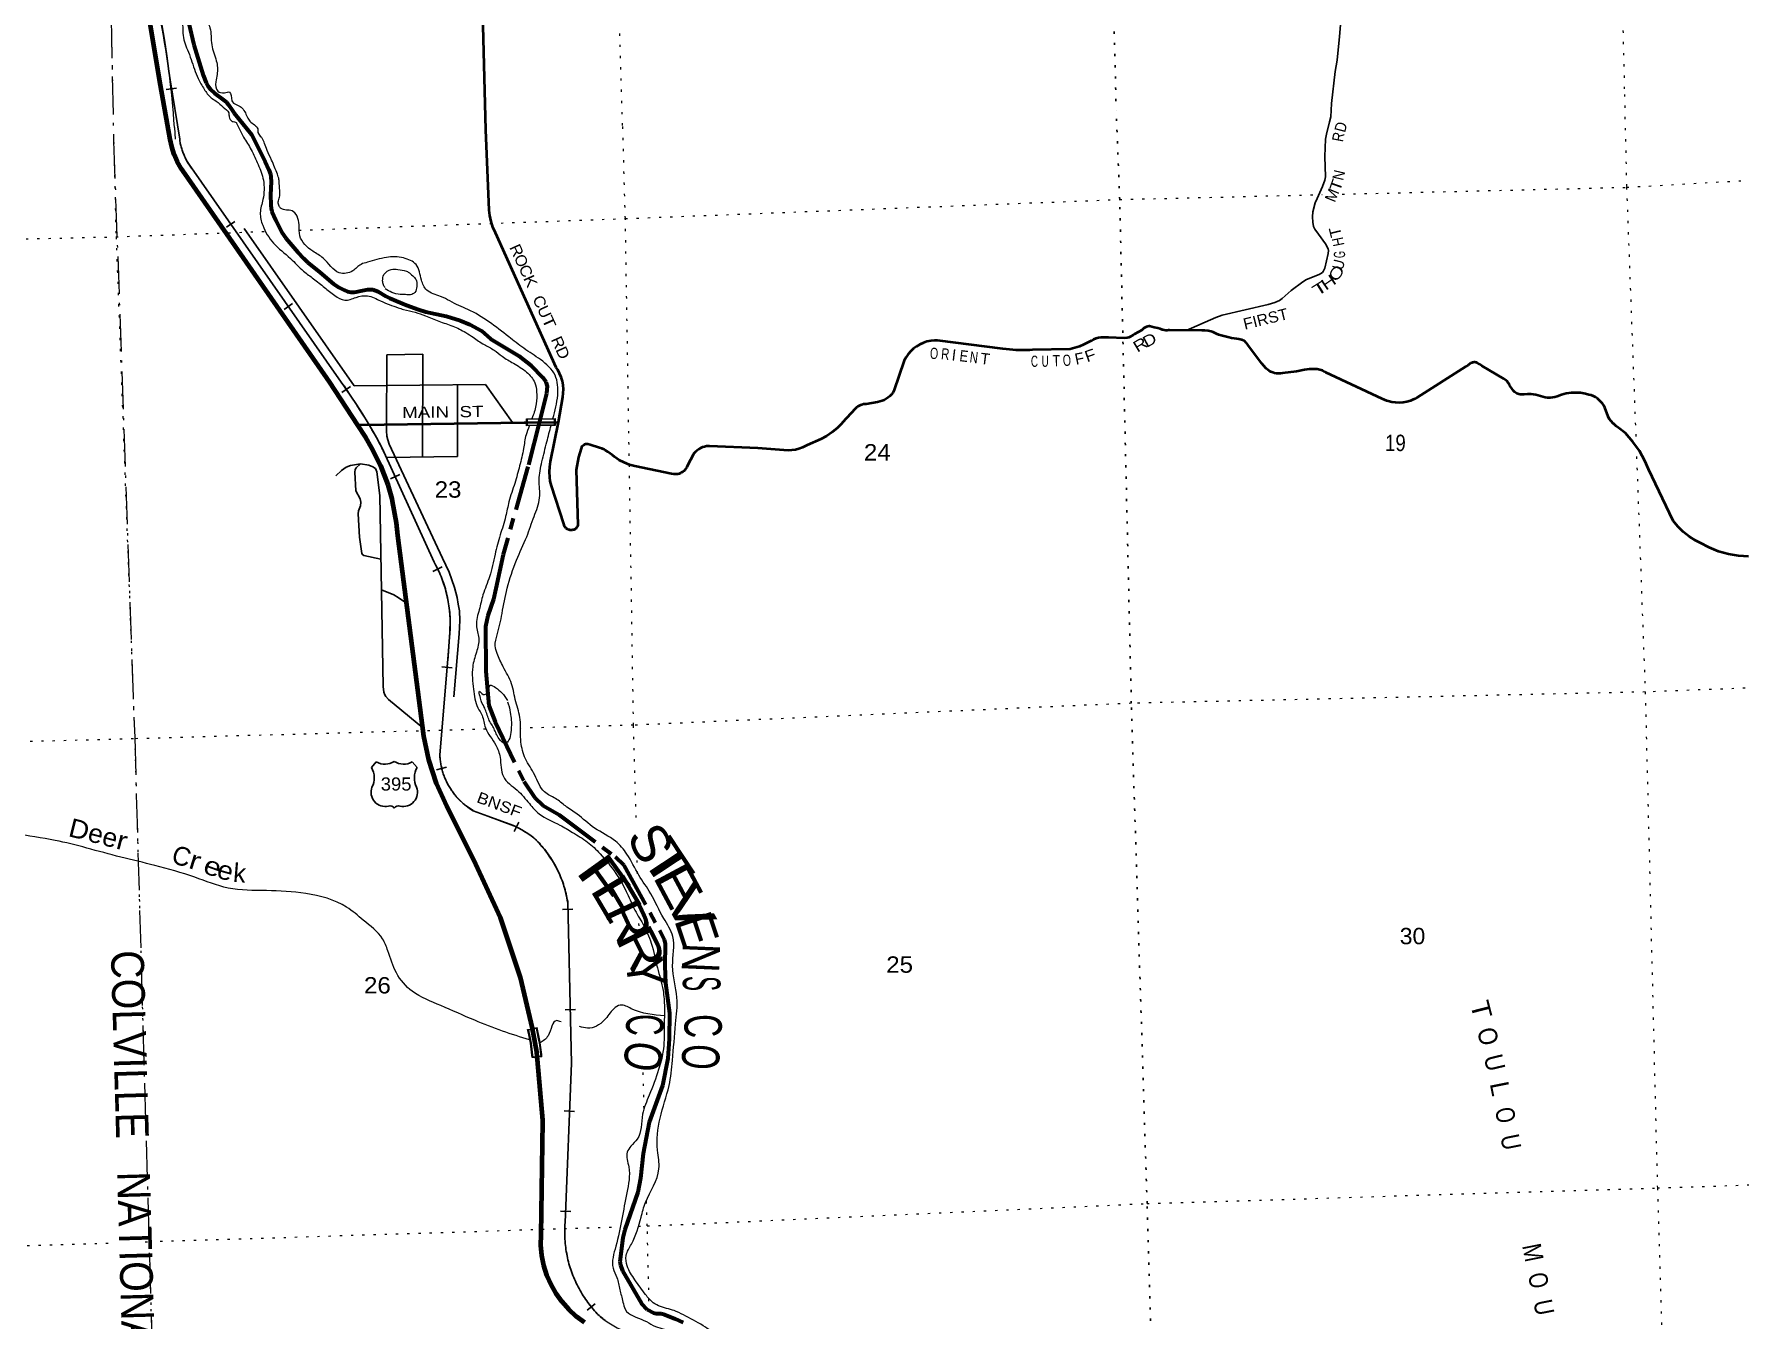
# Model space of a CAD drawing. Header units: feet. Extents: x 485078 to 733631, y 372822 to 564222.
# Drawn here: x 675762 to 693984, y 503303 to 517044 of the extents above; entities that cross this region are included whole.
import ezdxf
from ezdxf.enums import TextEntityAlignment as Align

# ---------------------------------------------------------------- set-up
doc = ezdxf.new("R2010")
doc.units = ezdxf.units.FT
doc.header["$LTSCALE"] = 80
for name, pattern in [('DOT_DASHED', [7.7, 5, -1.2, 0.3, -1.2]), ('DOTTED', [1.5, 0.3, -1.2]), ('LONG_DASH_SHORT_DASH', [9.9, 6, -1.2, 1.5, -1.2])]:
    doc.linetypes.add(name, pattern=pattern)
for name, color, linetype, lineweight in [('11', 7, 'LONG_DASH_SHORT_DASH', 60), ('16', 7, 'Continuous', 25), ('20', 7, 'Continuous', 70), ('26', 7, 'Continuous', 40), ('27', 7, 'Continuous', 25), ('29', 7, 'Continuous', 25), ('30', 7, 'Continuous', 25), ('34', 7, 'Continuous', 25), ('39', 7, 'Continuous', 13), ('41', 7, 'Continuous', 13), ('44', 7, 'DOT_DASHED', 13), ('57', 7, 'Continuous', 13), ('6', 7, 'DOTTED', 25), ('61', 7, 'Continuous', 13), ('7', 7, 'DOTTED', 13)]:
    doc.layers.add(name, color=color, linetype=linetype, lineweight=lineweight)
doc.layers.add('12', color=7, linetype='Continuous')
doc.layers.add('42', color=7, linetype='Continuous')

msp = doc.modelspace()

# ---------------------------------------------------------------- linework, layer by layer
at = {"layer": '11'}
for points in [[(677415.1, 517156.14), (677469.11, 516930.38), (677568.4, 516604.55), (677599.97, 516524.48), (677618.63, 516489.99), (677647.5, 516451.57), (677687.76, 516411.14), (677786.35, 516342.7), (677813.62, 516318.23), (677838.72, 516286.92), (677877.68, 516231), (677897.7, 516200.26), (678083.07, 515972.65), (678096.75, 515944.81)], [(678096.75, 515944.81), (678230.72, 515679.27), (678270.98, 515592.35), (678285.79, 515547.71), (678291.17, 515520.11), (678293.97, 515463.7), (678288.16, 515325.6), (678289.77, 515219.61), (678294.03, 515180.88), (678302.6, 515149.34), (678343.14, 515057.11), (678408.31, 514925.17), (678449.8, 514863.3), (678579.25, 514713.06), (678642.14, 514644.53), (678686.79, 514601.27), (678814.45, 514500.52), (678961.02, 514375.11), (679021.36, 514335.97), (679077.5, 514306.37), (679110.25, 514294.05), (679146.37, 514286.39), (679179.62, 514285.43), (679201.08, 514288.51), (679251.68, 514301.29), (679322.17, 514312.74), (679361.6, 514315.26), (679382.02, 514313.1), (679436, 514292.62), (679519.53, 514243.6), (679562.33, 514221.89), (679741.35, 514145.93), (679869.41, 514100.66), (679946.1, 514076.99), (680162.21, 514028.97), (680312.43, 513983.61), (680417.94, 513939.5), (680540.63, 513871.08), (680636.43, 513788.98), (680939.95, 513604.49), (681069.98, 513500.7), (681196.43, 513372.43), (681227.73, 513326), (681242.9, 513280.96), (681234.58, 513204.55), (681161.74, 512904.19), (681037.43, 512420.74), (680772.26, 511484.16), (680693.37, 511117.65), (680668.71, 511006.46), (680608.66, 510830.52), (680585.02, 510711.61), (680586.5, 510236.67), (680618.88, 509869.62), (680686.55, 509694.14), (680994.13, 509057.57), (681110.33, 508880.65), (681196.61, 508799.09), (681369.31, 508698.88), (681968.73, 508252.45), (682062.05, 508161.16), (682465.7, 507425.87), (682493.96, 507367.7), (682502.07, 507321.46), (682500.8, 507081.84), (682508.4, 506902.45), (682550.63, 506578.98), (682546.35, 506306.1), (682531.62, 506094.66), (682473.89, 505809.14), (682331.63, 505416.68), (682267.95, 505080.36), (682238.23, 504819), (682212.13, 504666.51), (682071.66, 504267.36), (682051.91, 504178.66), (682019.3, 503926.98), (682025.27, 503888.2), (682048.44, 503828.28), (682251.89, 503476.47), (682312.26, 503415.01), (682378.41, 503376.75), (682408.08, 503371.36), (682461.1, 503372.52), (682496.19, 503360.73), (682610.8, 503315.17), (682695.89, 503276.12)]]:
    msp.add_lwpolyline(points, dxfattribs=at)
at = {"layer": '16'}
for p, q in [((679366.17, 509206.86), (679417.48, 509265.62)), ((679609.24, 509271.59), (679608.96, 509271.39)), ((679801.33, 509265.71), (679852.72, 509206.86))]:
    msp.add_line(p, q, dxfattribs=at)
for centre, radius, start, end in [((679173.19, 509096.23), 222.05, 332.97043, 29.75871), ((679508.56, 509423.28), 182.07, 239.97227, 303.45418), ((679710.34, 509422.78), 181.52, 236.33975, 300.08743), ((679710.33, 509423.28), 182.07, 236.54582, 236.59441), ((680045.69, 509096.23), 222.05, 150.24129, 207.02957), ((679512.38, 508941.33), 151.42, 159.09177, 283.81923), ((679706.5, 508941.33), 151.42, 256.18077, 20.90823)]:
    msp.add_arc(centre, radius, start, end, dxfattribs=at)
for centre, major_axis, start_param, end_param in [((679567.72, 508742.51), (-19.56, 51.67), 4.95877769, 6.28318531), ((679651.17, 508742.51), (19.56, 51.67), 0, 1.32637542)]:
    msp.add_ellipse(centre, major_axis=major_axis, ratio=0.929097, start_param=start_param, end_param=end_param, dxfattribs=at)
at = {"layer": '20'}
for points in [[(677215.52, 515917.69), (677110.73, 516499.58), (676964.95, 517372.22)], [(679216.69, 512866.74), (678921.02, 513320.8), (677376.7, 515545.31), (677331.49, 515609.16), (677290.49, 515681.67), (677257.3, 515758.06), (677232.27, 515837.5), (677215.52, 515917.69)], [(681641.8, 503275.13), (681554.02, 503340.27), (681473.54, 503414.23), (681401.22, 503496.2), (681337.87, 503585.27), (681284.18, 503680.48), (681240.74, 503780.78), (681208.01, 503885.08), (681186.37, 503992.22), (681176.04, 504101.03), (681177.15, 504210.33), (681195.25, 505422.74), (681194.82, 505436.23), (681139.13, 506085.22), (681136.98, 506110.63), (681131.4, 506168.38), (681115.41, 506263.58), (681086.79, 506416.69), (680959.14, 506963.64), (680742.94, 507604.63), (680460.92, 508219.5), (680169.07, 508792.57), (680061.62, 509034.52), (679980.04, 509286.38), (679926, 509540.58), (679646.05, 511684.27), (679632.58, 511821.24), (679591.16, 512051.21), (679586.68, 512076.12), (679579.49, 512101.21), (679543.3, 512227.61), (679464.75, 512430.66), (679365.41, 512624.38), (679304.29, 512732.22), (679216.69, 512866.74)]]:
    msp.add_lwpolyline(points, dxfattribs=at)
at = {"layer": '20', "lineweight": 13}
msp.add_lwpolyline([(681135.54, 506427.81), (681135.36, 506427.77), (681135.24, 506428.38)], dxfattribs=at)
at = {"layer": '26'}
for points in [[(680586.54, 516021.4), (680505.45, 519223.65)], [(681362.79, 512897.85), (681409.04, 513162.96), (681414.78, 513205.99), (681415.99, 513249.38), (681412.65, 513292.66), (681404.82, 513335.35), (681392.56, 513377), (681376.01, 513417.13), (681355.37, 513455.31), (681338.28, 513481.08), (680689.23, 514921.34), (680662.86, 514980.35), (680642.8, 515041.8), (680629.27, 515105), (680622.95, 515160.7), (680586.54, 516021.4)], [(691057.83, 513490.72), (690535.56, 513160.18), (690510.61, 513144.39), (690485.56, 513133.55), (690464.73, 513125.09), (690425.96, 513113.88), (690386.23, 513106.79), (690345.98, 513103.89), (690305.65, 513105.22), (690265.68, 513110.75), (690226.5, 513120.43), (690213.55, 513125.12), (690188.46, 513134.19), (690163.55, 513145.92), (689562.14, 513429.11), (689550.21, 513435.55), (689524.17, 513447.1), (689497.08, 513455.86), (689469.21, 513461.75), (689440.88, 513464.69), (689412.4, 513464.65), (689384.08, 513461.64), (689333.84, 513454.76), (689247.44, 513437.82), (689099.67, 513420.78), (689074.79, 513417.91), (689049.67, 513417.19), (689032.28, 513418.41), (689012.42, 513421.91), (688993.03, 513427.46), (688974.32, 513435.01), (688956.51, 513444.48), (688939.79, 513455.76), (688924.33, 513468.72), (688919.13, 513474.11), (688897.72, 513499.33), (688878.79, 513524.11), (688746.31, 513697.47), (688727.04, 513722.69), (688709.23, 513747.47), (688707.44, 513749.47), (688698.8, 513757.28), (688689.4, 513764.15), (688679.34, 513770), (688668.72, 513774.76), (688659.7, 513777.72), (688633.14, 513782.35), (688609.7, 513786.29), (688551.32, 513796.1), (688526.49, 513800.27), (688501.32, 513807.43), (688444.27, 513823.66), (688419.13, 513830.81), (688394.27, 513841.95), (688359, 513857.74), (688335.47, 513864.89), (688302.22, 513871.81), (688268.43, 513875.2), (688234.47, 513875.05), (687891.89, 513880.09), (687880.51, 513878.15), (687865.27, 513876.98), (687850, 513877.4), (687834.85, 513879.42), (687820, 513883), (687816.82, 513884.13), (687791.87, 513894.71), (687766.82, 513900.77), (687728.51, 513910.03), (687703.73, 513916.03), (687678.51, 513920.98), (687674.98, 513921.1), (687667.14, 513920.54), (687659.4, 513919.16), (687651.84, 513916.98), (687644.64, 513914.06), (687618.33, 513901.89), (687594.64, 513881.09), (687515.63, 513836.64), (687506.86, 513829.67), (687489.43, 513817.97), (687470.88, 513808.16), (687456.23, 513802.28), (687437.64, 513799.38), (687406.23, 513795.37), (687238.83, 513800.64), (687214.35, 513801.41), (687188.83, 513802.71), (687186.45, 513802.83), (687158.41, 513801.35)], [(687158.41, 513801.35), (687130.68, 513796.94), (687103.56, 513789.66), (687102.35, 513789.2), (687077.43, 513779.62), (687052.35, 513766.88), (686996.64, 513738.57), (686973.88, 513726.06), (686927.64, 513705.22), (686879.48, 513689.33), (686829.92, 513678.55), (686427.48, 513668.07), (686399.83, 513666.26), (686253.94, 513665.77), (686108.79, 513680.53), (685412.99, 513771.04), (685379.76, 513770.44), (685339.46, 513765.85), (685299.85, 513757.07), (685261.38, 513744.19), (685224.47, 513727.37), (685189.51, 513706.78), (685156.9, 513682.65), (685126.99, 513655.24), (685100.11, 513624.86), (685076.56, 513591.83), (685056.58, 513556.52), (684947.43, 513232.34), (684934.88, 513211.63), (684920.16, 513192.26), (684903.5, 513174.52), (684885.08, 513158.63), (684865.1, 513144.75), (684843.78, 513133.04), (684823.06, 513124.33), (684797.98, 513116.57), (684773.06, 513112.1), (684649.7, 513090), (684636.58, 513089.51), (684620.28, 513087.36), (684604.3, 513083.52), (684588.81, 513078.02), (684573.98, 513070.94), (684559.97, 513062.35), (684546.94, 513052.33), (684535.02, 513041.01), (684393.78, 512889.24), (684392.22, 512887.42), (684342.48, 512835.42), (684287.58, 512788.9), (684228.11, 512748.38), (684164.74, 512714.29), (684020.46, 512651.48), (684004.36, 512642.04), (683969.27, 512624.96), (683932.59, 512611.63), (683894.71, 512602.22), (683856.06, 512596.82), (683817.06, 512595.48), (683491.63, 512619.71), (682975.96, 512641.35), (682966.93, 512641.12), (682945.02, 512638.92), (682923.47, 512634.45), (682902.5, 512627.75), (682882.35, 512618.89), (682863.23, 512607.98), (682845.36, 512595.13), (682828.93, 512580.48), (682814.12, 512564.19), (682801.1, 512546.44), (682746.48, 512440.03), (682733.7, 512415.14), (682717.26, 512390.03), (682712.25, 512383.94), (682702.06, 512373.91), (682690.88, 512365.01), (682678.83, 512357.31), (682666.03, 512350.93), (682652.65, 512345.91), (682638.81, 512342.32), (682624.67, 512340.2), (682621.11, 512340.04), (682596.16, 512340.42), (682571.11, 512345.57), (682178.05, 512426.31), (682122.32, 512441.81), (682066, 512463.89), (682012.3, 512491.74), (681961.79, 512525.05)], [(694076.41, 511461.09), (693967.91, 511467.96), (693860.72, 511486.13), (693756.01, 511515.41), (693654.94, 511555.47), (693558.61, 511605.88), (693510.96, 511630.54), (693442.61, 511673.82), (693379.16, 511724.01), (693321.31, 511780.56), (693269.68, 511842.84), (693008.65, 512392.99), (692969.42, 512483.09), (692910.99, 512588.64), (692841.85, 512687.49), (692762.76, 512778.58), (692686.25, 512835.35), (692661.3, 512853.86), (692636.25, 512877.56), (692630.4, 512883.09), (692610.23, 512905.81), (692588.01, 512930.83), (692578.36, 512955.81), (692540.51, 513053.74), (692529.96, 513074.23), (692516.18, 513095.49), (692500.24, 513115.18), (692482.34, 513133.11), (692462.66, 513149.06), (692441.41, 513162.87), (692418.85, 513174.38), (692395.2, 513183.47), (692370.73, 513190.04), (692333.05, 513199.98), (692282.46, 513208.45), (692231.26, 513211.59), (692180.01, 513209.35), (692129.27, 513201.77), (692079.61, 513188.93), (692031.56, 513170.96), (692007.47, 513163.73), (691981.73, 513158.8), (691955.62, 513156.59), (691929.41, 513157.13), (691903.41, 513160.4), (691877.89, 513166.37), (691830.74, 513180.93), (691805.67, 513188.67), (691780.74, 513192.92), (691752.63, 513196.33), (691715.18, 513196.93), (691677.86, 513193.62), (691674.83, 513193.07), (691662.16, 513191.64), (691649.4, 513191.54), (691636.7, 513192.78), (691624.2, 513195.33), (691612.03, 513199.18), (691600.34, 513204.28), (691589.24, 513210.57), (691578.86, 513217.99), (691569.31, 513226.46), (691564.12, 513232.13), (691546.28, 513257.68), (691529.97, 513282.13), (691524.5, 513290.32), (691521.4, 513297.25), (691514.4, 513310.08), (691506.08, 513322.11), (691496.56, 513333.21), (691485.93, 513343.24), (691474.31, 513352.12), (691461.82, 513359.72), (691228.83, 513500.29), (691202.19, 513516.37), (691178.83, 513530.69), (691171.17, 513533.34), (691162.53, 513535.36), (691153.73, 513536.46), (691144.86, 513536.63), (691136.02, 513535.88), (691127.31, 513534.21), (691118.82, 513531.63), (691110.65, 513528.18), (691107.83, 513526.63), (691082.77, 513506.5), (691057.83, 513490.72)], [(679216.69, 512866.74), (679252.81, 512867.26), (680996.05, 512892.54), (681020.82, 512892.9), (681362.79, 512897.85)], [(681961.79, 512525.05), (681940.05, 512542.91), (681914.97, 512563.52), (681890.05, 512580.99), (681863.61, 512597.46), (681852.04, 512603.08), (681827.1, 512615.2), (681802.04, 512623.02), (681703.58, 512653.76), (681678.66, 512661.53), (681653.58, 512660.39), (681650.51, 512659.84), (681642.24, 512657.42), (681637.99, 512655.68), (681612.99, 512639.65), (681605.76, 512614.64), (681579.05, 512522.22), (681553.96, 512386.46), (681571.73, 511798.66), (681571.64, 511798.17), (681570.07, 511791.45), (681567.8, 511784.94), (681564.86, 511778.69), (681561.28, 511772.79), (681557.11, 511767.29), (681552.39, 511762.26), (681547.16, 511757.75), (681541.49, 511753.81), (681535.45, 511750.49), (681529.08, 511747.81), (681522.48, 511745.82), (681515.7, 511744.52), (681508.82, 511743.95), (681501.92, 511744.09), (681495.08, 511743.69), (681487.41, 511743.99), (681479.81, 511745.09), (681472.37, 511746.99), (681465.17, 511749.65), (681458.28, 511753.05), (681451.79, 511757.14), (681445.76, 511761.9), (681440.26, 511767.26), (681435.36, 511773.16), (681431.09, 511779.55), (681427.52, 511786.34), (681424.68, 511793.48), (681422.6, 511800.87), (681421.3, 511808.43), (681289.25, 512217.16), (681281.2, 512242.07), (681276.36, 512267.16), (681269.64, 512309.07), (681266.64, 512364.42), (681269.43, 512419.77), (681278, 512474.53), (681362.79, 512897.85)]]:
    msp.add_lwpolyline(points, dxfattribs=at)
at = {"layer": '29'}
for p, q in [((679179.55, 513283.68), (678005.49, 514966.5)), ((680283.33, 513292.49), (680286.14, 512527.95)), ((679554.59, 512660.78), (680125.68, 511441.83)), ((679524.73, 512518.32), (680286.14, 512527.95)), ((680301.3, 510633.3), (680246.35, 509961.72))]:
    msp.add_line(p, q, dxfattribs=at)
for points in [[(689621.22, 516301.77), (689659.08, 516644.73), (689681.3, 516764.76), (689707.96, 517018.16), (689719.09, 517144.29)], [(688068.81, 513877.49), (688385.74, 514015.62), (688453.73, 514041.71), (688945.48, 514153.55), (689015.33, 514174.05), (689064.69, 514198.28), (689093.56, 514218.78), (689191.35, 514302.66), (689313.36, 514395.86), (689355.27, 514421.95), (689489.39, 514474.14), (689523.84, 514496.51), (689531.29, 514507.69), (689548.99, 514541.24), (689586.25, 514697.81), (689589.97, 514731.36), (689584.38, 514748.14), (689556.44, 514802.19), (689481.94, 514906.57), (689444.68, 514960.62), (689430.71, 514988.59), (689422.33, 515033.32), (689417.67, 515091.1), (689422.33, 515145.15), (689445.61, 515240.22), (689467.03, 515286.81), (689526.64, 515413.56), (689550.86, 515482.53), (689556.44, 515517.93), (689548.99, 515734.15), (689556.44, 515920.54), (689566.68, 515974.61), (689601.15, 516106.93), (689613.25, 516159.14), (689621.22, 516301.77)], [(679527.48, 512804.29), (679530.57, 513614.9), (679913.83, 513622.06), (679911.87, 512523.22)], [(679179.55, 513283.68), (680583.78, 513299.39), (680871.69, 512892.73)], [(679554.6, 512660.79), (679539.58, 512706.55), (679529.83, 512747.74), (679527.48, 512804.29)], [(679248.8, 512452.64), (679142.11, 512433.12), (679094.31, 512416.58), (679045.25, 512379.07), (678984.81, 512321.5)], [(679914.39, 509629.49), (679548.19, 509933.63), (679518.46, 509964.69), (679509.07, 509982.09), (679497.9, 510010.05), (679489.64, 510072.85), (679453.4, 512112.34), (679421.52, 512364.16), (679407, 512399.85), (679378.68, 512420.07), (679335.83, 512438.71), (679248.8, 512452.64), (679203.58, 512407.03), (679192.41, 512390.25), (679187.69, 512363.4), (679200.13, 512161.6), (679244.2, 512076.26), (679252.01, 512041.7), (679249.25, 512003.64), (679225.94, 511948.5), (679222.52, 511915.67), (679236.82, 511669.44), (679264.45, 511492.47), (679270.64, 511480.66), (679285.51, 511473.03), (679465.45, 511434.16)], [(680125.68, 511441.83), (680195.21, 511292.78), (680251.56, 511127.98), (680279.74, 511023.9), (680292.74, 510952.34), (680305.74, 510878.62), (680310.08, 510778.87), (680301.3, 510633.3)], [(679471.29, 511105.43), (679604.98, 511050.01), (679649.7, 511024.01), (679740.54, 510960.74)]]:
    msp.add_lwpolyline(points, dxfattribs=at)
at = {"layer": '34'}
for p, q in [((677173.79, 516453.36), (677283.8, 516464.9)), ((677214.22, 516553.96), (677317.02, 515920.87)), ((677816.65, 514979.26), (677907.34, 515042.58)), ((678432.61, 514101.63), (678523.3, 514164.95)), ((679050.19, 513214.75), (679141.42, 513277.28)), ((679569.18, 512289.8), (679669.78, 512335.79)), ((680022.35, 511301.95), (680121.98, 511349.99)), ((680118.41, 510280.47), (680228.66, 510271.45)), ((680061.01, 509181.85), (680168.46, 509208.1)), ((680890.86, 508520.79), (680939.2, 508620.28)), ((681407.28, 507688.87), (681517.86, 507691.47)), ((681435.08, 506617.02), (681545.66, 506619.62)), ((681425.08, 505535.34), (681535.6, 505530.86)), ((681384.32, 504463.9), (681494.84, 504459.42)), ((681668.39, 503406.07), (681754.31, 503475.73))]:
    msp.add_line(p, q, dxfattribs=at)
at = {"layer": '34', "lineweight": 13}
for p, q in [((677261.55, 516047.19), (677268.44, 515922.17)), ((677450.44, 515601.76), (679003.22, 513377.85)), ((679495.12, 512580.44), (680035.13, 511399.4)), ((680201.63, 510641.45), (680094.96, 509337.8)), ((680453.37, 508743.74), (680881.43, 508584.38))]:
    msp.add_line(p, q, dxfattribs=at)
at = {"layer": '34'}
for points in [[(677124.66, 517141.76), (677153.29, 516978.06)], [(677153.29, 516978.06), (677179.49, 516812.54), (677202.38, 516647.94), (677214.4, 516553.7)], [(677317.02, 515920.87), (677317.78, 515911.46), (677318.61, 515899.03), (677320.95, 515887.16), (677323.42, 515875.24), (677326.17, 515863.43), (677329.12, 515851.71), (677332.2, 515839.95), (677335.55, 515828.31), (677339.1, 515816.76), (677342.87, 515805.17), (677346.82, 515793.75), (677350.91, 515782.34), (677355.27, 515770.99), (677359.82, 515759.8), (677364.58, 515748.64), (677369.46, 515737.56), (677374.61, 515726.54), (677379.88, 515715.67), (677385.44, 515704.84), (677391.11, 515694.16), (677396.98, 515683.52), (677403.04, 515673.05), (677409.29, 515662.67), (677415.67, 515652.39), (677422.31, 515642.22), (677429.09, 515632.12), (677436.05, 515622.21), (677443.12, 515612.38), (677450.46, 515602.73), (677436.01, 515621.43), (677393.9, 515684.66), (679042.17, 513323.98), (679071.18, 513285.23), (679072.37, 513283.58), (679139.4, 513185.77), (679204.77, 513086.78), (679269.45, 512986.43), (679331.53, 512885.01), (679391.55, 512782.95), (679420.46, 512732.86), (679448.68, 512678.75), (679475.49, 512624.3), (679496.12, 512580.9), (680036.12, 511399.88), (680039.2, 511393.84), (680050.41, 511373.36), (680061.1, 511352.71), (680071.44, 511331.86), (680081.61, 511310.78), (680091.25, 511289.54), (680100.47, 511268.23), (680109.52, 511246.67), (680118.05, 511224.97), (680126.15, 511203.2), (680133.97, 511181.11), (680141.32, 511159.06), (680148.42, 511136.88), (680155.06, 511114.44), (680161.22, 511092.05), (680167.03, 511069.46), (680172.54, 511046.86), (680177.59, 511023.99), (680182.27, 511001.23), (680186.48, 510978.21), (680190.33, 510955.29), (680193.83, 510932.18), (680196.85, 510909.11), (680199.45, 510885.98), (680201.76, 510862.81), (680203.54, 510839.51), (680205.01, 510816.19), (680206.01, 510792.92), (680206.7, 510769.63), (680206.8, 510746.31), (680206.6, 510722.98), (680206.04, 510699.76), (680205.07, 510676.46), (680203.61, 510653.2), (680180.98, 510348.24), (680190.82, 510495.9), (680096.06, 509337.78), (680096.68, 509325.21), (680097.59, 509312.66), (680098.71, 509300.1), (680099.98, 509287.49), (680101.53, 509274.98), (680103.31, 509262.52), (680105.23, 509250.01), (680107.42, 509237.59), (680109.85, 509225.25), (680112.48, 509212.84), (680115.33, 509200.58), (680118.32, 509188.33), (680121.6, 509176.11), (680125.09, 509164.02), (680128.8, 509151.95), (680132.65, 509139.96), (680136.79, 509127.98), (680141.06, 509116.16), (680145.63, 509104.33)], [(680145.63, 509104.33), (680150.34, 509092.67), (680155.25, 509081.01), (680160.38, 509069.51), (680165.73, 509058.08), (680171.21, 509046.74), (680176.99, 509035.49), (680182.9, 509024.3), (680189.03, 509013.28), (680195.29, 509002.34), (680201.84, 508991.55), (680208.53, 508980.83), (680215.35, 508970.28), (680222.4, 508959.79), (680229.64, 508949.47), (680237.11, 508939.22), (680244.64, 508929.13), (680252.45, 508919.2), (680260.41, 508909.4), (680268.5, 508899.69), (680276.72, 508890.21), (680285.24, 508880.8), (680293.82, 508871.55), (680302.61, 508862.52), (680311.46, 508853.56), (680320.6, 508844.77), (680329.8, 508836.2), (680339.15, 508827.77), (680348.69, 508819.43), (680358.38, 508811.38), (680368.14, 508803.41), (680378.1, 508795.66), (680388.21, 508787.99), (680398.37, 508780.62), (680408.74, 508773.4), (680419.18, 508766.32), (680429.76, 508759.4), (680440.46, 508752.77), (680451.32, 508746.22), (680453.84, 508744.74), (680881.85, 508585.4), (680898.51, 508577.78), (680914.88, 508569.83), (680931.11, 508561.59), (680947.35, 508553.12), (680963.33, 508544.31), (680979.08, 508535.26), (680994.85, 508525.98), (681010.35, 508516.36), (681025.61, 508506.49), (681040.85, 508496.3), (681055.77, 508485.91), (681070.6, 508475.33), (681085.27, 508464.35), (681099.6, 508453.19), (681113.81, 508441.74), (681123.53, 508433.74), (681129.7, 508427.56), (681144.38, 508412.26), (681158.94, 508396.58), (681173.09, 508380.77), (681187.09, 508364.76), (681200.79, 508348.37), (681214.07, 508331.84), (681227.13, 508315.02), (681239.94, 508298.07), (681252.46, 508280.75), (681264.64, 508263.37), (681276.52, 508245.61), (681288.05, 508227.81), (681299.36, 508209.71), (681310.26, 508191.48), (681320.83, 508173.03), (681331.17, 508154.46), (681341.1, 508135.58), (681350.79, 508116.58), (681360.06, 508097.44), (681369.09, 508078.17), (681377.63, 508058.67), (681385.93, 508039.06), (681393.87, 508019.4), (681401.51, 507999.52), (681408.72, 507979.5), (681415.61, 507959.27), (681422.24, 507939.09), (681428.39, 507918.67), (681434.17, 507898.2), (681439.72, 507877.63), (681444.83, 507857.06), (681449.55, 507836.2), (681454, 507815.39), (681457.93, 507794.51), (681461.69, 507773.6), (681462.66, 507767.45), (681503.08, 506047.7), (681434.04, 504342.15), (681432.39, 504319.97), (681431.26, 504297.91), (681430.51, 504275.82), (681430, 504253.58), (681430, 504231.43)], [(681430, 504231.43), (681430.4, 504209.37), (681431.04, 504187.16), (681432.2, 504165.05), (681433.74, 504143.03), (681435.66, 504120.85), (681437.97, 504098.89), (681440.54, 504076.91), (681443.61, 504054.9), (681447.08, 504033.1), (681450.94, 504011.28), (681455.06, 503989.56), (681459.67, 503967.81), (681464.57, 503946.28), (681469.98, 503924.71), (681475.65, 503903.37), (681481.71, 503882.01), (681488.16, 503860.87), (681494.99, 503839.82), (681502.11, 503818.89), (681509.73, 503798.02), (681517.61, 503777.28), (681525.9, 503756.76), (681534.45, 503736.34), (681543.52, 503716.14), (681552.86, 503696.03), (681562.48, 503676.16), (681572.48, 503656.4), (681582.88, 503636.85), (681593.67, 503617.39), (681604.6, 503598.18), (681616.07, 503579.19), (681627.8, 503560.42), (681639.81, 503541.76), (681652.09, 503523.46), (681664.89, 503505.25), (681677.83, 503487.28), (681691.19, 503469.66), (681704.68, 503452.15), (681718.7, 503434.86), (681732.88, 503417.93), (681747.33, 503401.25), (681762.16, 503384.65), (681777.3, 503368.54), (681785.34, 503360.03), (681797.81, 503349.02), (681810.5, 503338.34), (681823.38, 503327.87), (681836.46, 503317.47), (681849.72, 503307.43), (681863.1, 503297.66)]]:
    msp.add_lwpolyline(points, dxfattribs=at)
at = {"layer": '34', "lineweight": 13}
msp.add_lwpolyline([(681461.56, 507767.35), (681501.98, 506047.71), (681432.94, 504342.21)], dxfattribs=at)
for centre, radius, start, end in [((667731.38, 515398.6), 9552.21, 3.89339, 18.5144), ((678001.65, 516025.44), 695.73, 188.48502, 218.12067), ((673497.29, 509369.87), 6810.2, 29.58669, 36.07155), ((676338.24, 511103.53), 3485.28, 25.07207, 27.86167), ((678871.07, 510745.98), 1334.66, 355.49527, 29.01433), ((680818.48, 509369.17), 724.2, 182.48256, 239.72452), ((680452.4, 507632.6), 1044.01, 50.04894, 65.73563), ((680258.56, 507574.04), 1218.43, 9.12881, 44.82259), ((682699.05, 504240.75), 1270.17, 175.41828, 223.94822), ((682419.88, 504071.17), 954.17, 228.25484, 248.39403)]:
    msp.add_arc(centre, radius, start, end, dxfattribs=at)
at = {"layer": '39'}
for p, q in [((677924.8, 516091.82), (678000.43, 515942.32)), ((678152.08, 515993.77), (678181.64, 515947.41))]:
    msp.add_line(p, q, dxfattribs=at)
for points in [[(678430.64, 523274.93), (678376.87, 523168.31), (678303.97, 523020.73), (678233.63, 522852.98), (678171.16, 522693.53), (678110.81, 522530.1), (678038.61, 522356.23), (677967.27, 522150.02), (677885.24, 521965.78), (677835.56, 521857.25), (677790.03, 521744.78), (677730.65, 521544.96), (677636.64, 521431.2), (677531.9, 521264.56), (677442.46, 521130.69), (677337.08, 520988.31), (677225.31, 520857.9), (677178.51, 520717.08), (677181.92, 520573.9), (677204.3, 520484.36), (677233.96, 520380.73), (677330.27, 520255.85), (677442.59, 520137.46), (677556.07, 520051.47), (677684.23, 519945.64), (677713.26, 519918.1), (677740.73, 519797.45), (677743.39, 519621.53), (677737.91, 519447.42), (677738.68, 519342.25), (677716.88, 519173.77), (677664.08, 519030.76), (677656.93, 518919.31), (677681.33, 518762.18), (677700.96, 518708.08), (677680.37, 518569.98), (677640.55, 518394.95), (677586.69, 518215.51), (677541.22, 518101.02), (677484.56, 517874.97), (677483.34, 517692.88), (677496.45, 517579.94), (677503.73, 517381.89), (677582.73, 517224.19), (677640.29, 517112.44), (677659.27, 516930.88), (677708.33, 516758.22), (677720.37, 516685.71), (677716.24, 516612.78), (677702.18, 516533.51), (677722.99, 516434.95), (677794.24, 516416.61), (677850.65, 516424.18), (677875.34, 516331.78), (677974.25, 516261.59), (678037.65, 516158.09), (678067.17, 516112.34), (678150.18, 516031.61), (678152.08, 515993.77)], [(677571.86, 519305.45), (677503.41, 519218.67), (677511.25, 519152.12), (677496.4, 519026.3), (677462.29, 518940.44), (677465.52, 518819.15), (677480.54, 518710.31), (677473.18, 518606.95), (677411.67, 518411.12), (677357.44, 518245.82), (677305.17, 518082.6), (677317.37, 518004.03), (677296.87, 517938.76), (677248.67, 517850.49), (677218.98, 517750.58), (677243.09, 517680.42), (677240.25, 517558.97), (677271.71, 517440.46), (677310.16, 517210.87), (677337.5, 517171.14), (677350.77, 517052.14), (677399.95, 516875.44), (677439.05, 516773.31), (677513.22, 516568.95), (677578.91, 516455.39), (677652.09, 516364.28), (677707.66, 516327.33), (677782.16, 516262.55), (677840.34, 516203.41), (677845.57, 516159.05), (677879.18, 516111.39), (677919.96, 516098.32), (677924.8, 516091.84)], [(678000.43, 515942.32), (678080.77, 515807.75), (678154.57, 515649.84), (678210.65, 515482.83), (678206.22, 515275.95), (678177.81, 515134.58), (678203.68, 515000.31), (678319.81, 514810.35), (678499.27, 514646.23), (678640.68, 514510.35), (678746.56, 514429.2), (678863.23, 514336.5), (678973.38, 514251.54), (679079.56, 514200.79), (679201.45, 514229.93), (679324.03, 514246.95), (679462.86, 514191.96), (679651.29, 514119.51), (679709.08, 514100.47), (679832.28, 514070.94), (679941.7, 514034.55), (680084.79, 513975.75), (680233.6, 513923.35), (680373.23, 513854.23), (680453.05, 513804.02), (680568.91, 513725.46), (680675.55, 513666.63), (680762.35, 513600.61), (680882.02, 513526.32), (681023.15, 513430.94), (681110.57, 513318.36), (681130.22, 513222.23), (681125.34, 513094.34), (681086.83, 512952.4), (681079.87, 512933.29)], [(678456.45, 515163.65), (678426.41, 515168.79), (678401.86, 515179.7), (678380.04, 515204.25), (678369.13, 515250.62), (678382.76, 515302.44), (678388.22, 515348.81), (678380.04, 515447.01), (678377.31, 515490.65), (678360.94, 515545.21), (678330.94, 515621.58), (678298.21, 515697.96), (678251.84, 515801.61), (678224.56, 515875.25), (678196.49, 515933.34), (678185.72, 515945.62), (678182.93, 515946.78), (678181.61, 515947.42)], [(681304.19, 512936.93), (681355.17, 513184.24), (681326.84, 513397.38), (681171.48, 513564.88), (680992.41, 513686.48), (680831.5, 513809.1), (680619.85, 513969.39), (680395.67, 514100.6), (680300.16, 514141.82), (680104.18, 514240.19), (679956.47, 514308.86), (679899.79, 514415.06), (679841.8, 514579.94), (679708.11, 514651.42), (679525.49, 514657.36), (679321.86, 514605.39), (679254.26, 514583.35), (679165.06, 514513.51), (679022.41, 514493.33), (678849.46, 514649.72), (678740, 514722.56), (678600.91, 514888.95), (678592.22, 515005.96), (678516.87, 515155.68), (678456.45, 515163.65)], [(679513.71, 514330.55), (679493.58, 514363.85), (679485, 514407.94), (679499.49, 514473.58), (679577.38, 514528.6), (679648.27, 514528.54), (679738.48, 514509.3), (679759.24, 514500.34), (679806.07, 514460.43), (679838.54, 514423.77), (679848.96, 514347.38), (679830.31, 514283.53), (679783.12, 514258.6), (679728.38, 514259.57), (679673.53, 514262.56), (679583.2, 514283.81), (679512, 514322.3)], [(681054.85, 506294.5), (680765.58, 506389.16), (680469.41, 506504.17), (680105.99, 506662), (679801.58, 506815.04), (679632.5, 507010.12), (679539.98, 507248.01), (679484.17, 507374.52), (679278.29, 507575.64), (679100.32, 507713.51), (678664.68, 507859.17), (678243.67, 507890.18), (677835, 507917.84), (677478.03, 508033.49), (677051.62, 508159.41), (676688.07, 508248.35), (676324.07, 508345.37), (675985.2, 508427.59), (675557.63, 508502.8), (675141.19, 508631.31), (674832.4, 508790.18), (674521.38, 509023.88), (674354.3, 509148.18), (674138.95, 509302.18), (673916.25, 509336.24), (673614.81, 509365.88), (673273.37, 509528.99), (673139.19, 509715.92), (672891.11, 510017.98), (672730.64, 510239.89), (672683.35, 510537.04), (672397.82, 510749.89), (672161.92, 510837.9), (671881.56, 510959.88), (671604.13, 511065.82), (671304.58, 511275.86), (671090.64, 511547.43), (670934.09, 511771.58), (670729.15, 512027.45), (670534.4, 512210.97), (670354.82, 512377.11), (670246.49, 512438.78), (670233.81, 512439.18), (670010.95, 512511.72), (669732.01, 512573.01), (669310.57, 512753.91), (669003.67, 512844.01), (668782.71, 512918.69), (668415.63, 513024.58)], [(681051.54, 512855.53), (681016.76, 512760.06), (680990.6, 512614.76), (680948.45, 512430.07), (680896.32, 512242.8), (680834.55, 512046.88), (680798.98, 511888.9), (680741.37, 511691.19), (680686.24, 511485.51), (680627, 511245.17), (680557.04, 511050.81), (680517.44, 510892.6), (680486.48, 510724.75), (680512.46, 510588.46), (680486.65, 510437.1), (680446.92, 510280.91), (680456.44, 510042.41), (680502.14, 509844.43), (680547.34, 509761.9), (680583.19, 509630.21), (680694.93, 509446.08), (680738.86, 509314.85), (680774.92, 509108.23), (680920.82, 508964.5), (681052.59, 508819.98), (681158.06, 508710.45), (681379.53, 508591.23), (681513.68, 508511.67), (681673.44, 508409.24), (681808.1, 508285.14), (681976.08, 508073.79), (682088.28, 507881.57), (682169.4, 507701.79), (682263.96, 507534.92), (682354.76, 507327.33), (682420.28, 507065.64), (682480.62, 506823.92), (682494.88, 506644.43), (682492.7, 506433.63), (682479.6, 506165.5), (682433.52, 505978.56), (682333.61, 505705.55), (682262.21, 505500.98), (682204.47, 505234.39), (682137.83, 505159.74), (682096.98, 505094.64), (682114.01, 504937.59), (682093.3, 504660.93), (682040.4, 504380.43), (681975.96, 504089.15), (681946.66, 503856.56), (681986.84, 503755.51), (682018.53, 503625.62), (682052.36, 503493.82), (682075.01, 503416.09), (682276.18, 503297.76), (682376.53, 503242.63), (682564.04, 503186.33), (682772.55, 503117.03), (682962.42, 503054.78), (683089.82, 502987), (683204.88, 502922.57), (683425.32, 502821.53), (683551.51, 502739.49)], [(684734.45, 502737.15), (684566.65, 502731.77), (684287.88, 502754.57), (683964.23, 502782.96), (683692.69, 502856.82), (683580.56, 502905.21), (683436.2, 502986.22), (683307.95, 503104.6), (683177.77, 503149.95), (683072.44, 503150.1), (682934.6, 503223.38), (682725.36, 503341.26), (682621.08, 503394.14), (682454.1, 503445.52), (682374.86, 503485.63), (682292.86, 503574.2), (682180.7, 503729.95), (682097.27, 503879.22), (682086.8, 503992.07), (682142.72, 504112.71), (682245.86, 504400.09), (682293.55, 504558.75), (682437.2, 504917.28), (682421.9, 505114.95), (682448.92, 505458.82), (682544.58, 505806.55), (682581.9, 506076.04), (682614.36, 506466.81), (682628.78, 506747.17), (682583.24, 507084.94), (682585.5, 507401.08), (682487.43, 507594.09), (682348.88, 507857.74), (682222.08, 508057.24), (682093.91, 508280.96), (681972.69, 508417.97), (681747.94, 508559.29), (681563.34, 508706.91), (681438.82, 508795.12), (681331.03, 508874.13), (681215.63, 508944.62), (681110.17, 509125.06), (681011.11, 509299.78), (680962.53, 509477.34), (680956.21, 509588.4), (680954.91, 509717.97), (680907.66, 509907.76), (680862.19, 510101.7), (680773, 510281.02), (680708.08, 510425.25), (680687.22, 510507.13), (680708.94, 510623.82), (680760.67, 510853.61), (680816.28, 511122.11), (680914.7, 511421.38), (681023.95, 511672.64), (681102.74, 511889.78), (681162.37, 512087.6), (681157.51, 512279.77), (681186.97, 512473.88), (681239.63, 512687.52), (681284.63, 512860.36)], [(680820.62, 509906.91), (680833.01, 509867.1), (680850.52, 509772.87), (680861.29, 509690.42), (680853.48, 509578.57), (680833.61, 509500.47), (680797.09, 509466), (680729.62, 509512.85), (680674.96, 509619.17), (680618.4, 509723.35), (680575.28, 509840.44), (680541.09, 509907.4), (680525.64, 509965.27), (680518.39, 510021.59), (680558.82, 509987.4), (680606.12, 510010.32), (680634.29, 510084.83), (680690.41, 510059.62), (680758.34, 510004.7), (680819.7, 509923.07)], [(682497, 506550.46), (682141.34, 506628.6), (682023.74, 506666.55), (681955.03, 506628.25), (681852.68, 506505), (681673.21, 506419.95), (681588.39, 506439.72)], [(681391.26, 506486.48), (681346.57, 506500.84), (681252.46, 506339.56), (681164.9, 506262.23)]]:
    msp.add_spline(points, degree=3, dxfattribs=at)
at = {"layer": '44'}
for points in [[(666941.49, 561768.41), (675224.74, 562022.14), (675384.63, 557843.93), (675530.35, 552425.41), (675727.64, 547073.1), (675879.87, 541728.64), (676078.93, 536371.26), (676208.13, 531056.53), (676351.86, 525651.16), (676519.01, 520287.06), (676611.19, 515899.24)], [(676611.19, 515899.24), (676836.09, 509526.81), (677142.89, 498795.49), (682434.37, 498951.32), (682518.06, 498939.82), (687817.62, 499096.1), (687986.43, 493530.76), (688125.3, 488206.82), (688280.65, 482806.83), (693719.22, 482940.54), (693956.95, 477587.73), (688434.69, 477465.51), (688649.39, 470198.26)]]:
    msp.add_lwpolyline(points, dxfattribs=at)
at = {"layer": '57'}
for points in [[(681033.21, 506404.47), (681058.17, 506410.16), (681086.79, 506416.69), (681135.36, 506427.77)], [(681083, 506105.4), (681079.1, 506130.7), (681063.45, 506260.38), (681045.65, 506348.14), (681038.74, 506379.46), (681033.21, 506404.47)], [(681088.57, 506408.89), (681059.95, 506402.36), (681042.74, 506398.44)], [(681042.74, 506398.44), (681046.55, 506381.19), (681053.48, 506349.8), (681071.35, 506261.66), (681087.03, 506131.79), (681089.76, 506114.09)], [(681160.37, 506260.51), (681155, 506287.58), (681129.11, 506418.14), (681088.57, 506408.89)], [(681168.22, 506262.07), (681162.85, 506289.14), (681135.36, 506427.77)], [(681178.38, 506122.67), (681176.2, 506139.33), (681163.29, 506238.1), (681160.29, 506261.03)], [(681187.38, 506115.5), (681184.13, 506140.37), (681171.22, 506239.14), (681168.22, 506262.07)], [(681136.98, 506110.63), (681107.95, 506107.82), (681083, 506105.4)], [(681089.76, 506114.09), (681107.18, 506115.78), (681136.21, 506118.59)], [(681136.21, 506118.59), (681161.63, 506121.05), (681178.38, 506122.67)], [(681187.38, 506115.5), (681162.4, 506113.09), (681136.98, 506110.63)]]:
    msp.add_lwpolyline(points, dxfattribs=at)
at = {"layer": '6'}
for points in [[(685816.24, 562276.05), (685960.12, 558141.33), (685974.98, 557886.85), (686047.83, 555451.21), (686135.05, 552779.27), (686323.53, 547439.82), (686331.63, 547363.17), (686528.76, 542078.57), (686732.08, 536713.21), (686884.21, 531524.51), (686891.07, 531342.64), (687048.6, 526026.64), (687210.38, 520550.94), (687321.44, 516230.06)], [(687806.68, 499454.66), (687651.32, 504546.12), (687482.81, 509892.7), (687358.78, 515276.22), (687321.44, 516230.06)]]:
    msp.add_lwpolyline(points, dxfattribs=at)
at = {"layer": '61'}
for p, q in [((681020.21, 512932.31), (681328.36, 512937.13)), ((681328.36, 512937.13), (681329.53, 512862.14))]:
    msp.add_line(p, q, dxfattribs=at)
for points in [[(681329.53, 512862.14), (681021.38, 512857.32), (681020.82, 512892.9), (681020.21, 512932.31)], [(681320.48, 512929), (681028.33, 512924.44), (681028.82, 512893.02)], [(681028.82, 512893.03), (681029.25, 512865.45), (681321.4, 512870.01), (681320.48, 512929)]]:
    msp.add_lwpolyline(points, dxfattribs=at)
at = {"layer": '7'}
for p, q in [((682208.92, 508069.31), (682204.72, 508222.73)), ((682224.14, 507513.71), (682221.67, 507603.75)), ((682277.54, 505563.23), (682266.83, 505954.45))]:
    msp.add_line(p, q, dxfattribs=at)
for points in [[(682049.03, 516066.54), (681912.54, 520363.54), (681730.18, 525852.84), (681578.07, 531193.26), (681454.72, 536516.24), (681204.56, 541894.5), (681034.47, 547226.35), (680842.74, 552612.24), (680707.57, 557999.64), (680639.48, 560657.43)], [(676113.17, 534962.76), (676208.13, 531056.53), (676351.86, 525651.16), (676518.71, 520288.88), (676611.13, 515899.23)], [(692445.53, 531686.56), (692524.97, 526190.47), (692652.11, 520800.84), (692750.55, 516399.69)], [(692750.55, 516399.69), (692773.23, 515406.56), (692972.77, 510013.1), (693102.18, 504712.94), (693265.15, 499321.48), (693387.97, 493674.55), (693536.18, 488328.85), (693651.09, 484946.25)], [(682192.47, 508670.2), (682165.41, 509658.44), (682078.13, 515072.38), (682049.03, 516066.54)], [(676611.13, 515899.23), (676636.95, 514877.75), (676836.09, 509526.81), (676988.74, 504138.82), (677142.89, 498795.49), (677372.26, 493233.55)], [(689735.26, 515333.43), (692773.23, 515406.56), (698237.91, 515722.03), (698729.47, 515738.65)], [(678590.87, 514947.64), (682078.13, 515072.38), (687358.78, 515276.22), (689520.68, 515328.26)], [(669159.78, 514658.31), (671236.52, 514750.23), (676636.95, 514877.75), (678231.42, 514934.78)], [(695120.21, 510095.57), (692972.77, 510013.1), (687482.81, 509892.7), (682165.41, 509658.44), (680965.11, 509625.83)], [(680588.22, 509615.59), (676822.77, 509513.29), (671461.95, 509364.31), (668529.89, 509257.68)], [(682217.27, 504303.59), (682311.95, 504306.57), (687651.32, 504546.12), (693102.18, 504712.94), (696851.19, 504837.08)], [(682330.32, 503503.14), (682311.95, 504306.57), (682304.45, 504580.46)], [(676949.43, 504137.53), (676988.74, 504138.82), (682014.93, 504297.21)], [(668692.04, 503901.21), (671611.36, 503961.96), (676577.5, 504125.29)]]:
    msp.add_lwpolyline(points, dxfattribs=at)

# ---------------------------------------------------------------- texts
at = {"layer": '12'}
for s, rotation, width, p in [('S', 297.635, 1.05, (682084.93, 508471.35)), ('T', 303.458, 1.6, (682213.88, 508283.98)), ('F', 305.733, 1.55, (681535.98, 508101.41)), ('E', 300.691, 1.3, (681692.01, 507904.88)), ('E', 298.173, 1.25, (682363.91, 508044.88)), ('V', 299.199, 1.4, (682469.58, 507821.28)), ('R', 294.969, 1.15, (681837.32, 507674.27)), ('R', 296.677, 1.2, (681965.3, 507381.54)), ('Y', 277.711, 0.9, (682075.35, 507149.41)), ('N', 267.542, 0.8, (682691.95, 507334.98)), ('S', 269.673, 0.45, (682693.2, 506978.72)), ('C', 270.631, 0.6, (682084.71, 506569.31)), ('C', 272.895, 0.65, (682701.91, 506559.52)), ('O', 260.849, 0.75, (682095.99, 506302.54)), ('O', 266.911, 0.65, (682690.53, 506258.36))]:
    msp.add_text(s, height=400, rotation=rotation, dxfattribs=dict(at, width=width)).set_placement(p)
msp.add_text('E', height=400, rotation=288.309, dxfattribs=at).set_placement((682596.36, 507579.08))
at = {"layer": '16', "width": 1.05}
msp.add_text('395', height=140, dxfattribs=at).set_placement((679629.05, 508959.82), align=Align.CENTER)
at = {"layer": '27'}
for s, width, p in [('R', 1.1, (680862.35, 514707.56)), ('O', 1.05, (680911.65, 514598.16)), ('C', 1.1, (680960.95, 514488.75)), ('K', 1.15, (681010.25, 514379.36)), ('C', 1.1, (681108.86, 514160.54)), ('U', 1.1, (681158.16, 514051.14)), ('T', 1.35, (681207.47, 513941.74)), ('R', 1.1, (681306.07, 513722.92)), ('D', 1.1, (681355.37, 513613.52))]:
    msp.add_text(s, height=120, rotation=294.259, dxfattribs=dict(at, width=width)).set_placement(p, align=Align.CENTER)
for s, rotation, width, p in [('O', 357.229, 0.7, (685329.63, 513573.84)), ('R', 355.174, 0.75, (685447.43, 513568.83)), ('F', 19.377, 1.15, (687010.01, 513535.82)), ('R', 30.899, 1.25, (687547.18, 513637.08)), ('D', 28.613, 1.2, (687645.79, 513689.66)), ('E', 353.019, 0.85, (685642.16, 513549.39)), ('N', 353.019, 0.75, (685751.55, 513535.13)), ('C', 0.403, 0.65, (686410.92, 513487.21)), ('U', 0.403, 0.65, (686525.1, 513488.19)), ('T', 1.78, 0.85, (686642.45, 513492.32)), ('O', 4.802, 0.7, (686756.25, 513494.71)), ('MAIN  ST', 0.831, 1.25, (679693.94, 512939.63))]:
    msp.add_text(s, height=120, rotation=rotation, dxfattribs=dict(at, width=width)).set_placement(p)
for s, rotation, p in [('I', 353.019, (685559.07, 513558.12)), ('T', 353.019, (685864.7, 513520.17)), ('F', 11.46, (686892.61, 513508.98))]:
    msp.add_text(s, height=120, rotation=rotation, dxfattribs=at).set_placement(p)
at = {"layer": '30'}
for s, rotation, width, p in [('D', 75.399, 0.9, (689779.11, 516036.35)), ('R', 79.276, 0.85, (689752.37, 515934)), ('T', 70.65, 1.25, (689729.44, 515409.59)), ('N', 76.973, 0.9, (689757.29, 515523.6)), ('T', 103.581, 1.1, (689720.56, 514941.6)), ('H', 101.517, 0.8, (689750.71, 514836.4)), ('U', 76.614, 0.9, (689754.38, 514567.19)), ('G', 89.425, 0.6, (689766.45, 514687.82)), ('T', 31.903, 1.6, (689529.71, 514276.64)), ('H', 34.262, 1.3, (689622.38, 514342.35)), ('O', 53.185, 1.35, (689720.89, 514453.34))]:
    msp.add_text(s, height=120, rotation=rotation, dxfattribs=dict(at, width=width)).set_placement(p, align=Align.CENTER)
msp.add_text('M', height=120, rotation=67.813, dxfattribs=at).set_placement((689681.61, 515299.3), align=Align.CENTER)
at = {"layer": '30', "width": 1.05}
msp.add_text('FIRST', height=120, rotation=13.813, dxfattribs=at).set_placement((688695.17, 513884.04))
at = {"layer": '34', "width": 1.15}
msp.add_text('BNSF', height=120, rotation=339.581, dxfattribs=at).set_placement((680480.17, 508837.73))
at = {"layer": '41'}
for s, rotation, width, p in [('D', 346.211, 1.1, (676117.21, 508473.56)), ('e', 345.206, 1.05, (676321.94, 508423.21)), ('e', 345.079, 1.05, (676473.99, 508382.99)), ('r', 345.576, 1.2, (676625.96, 508342.5)), ('r', 342.382, 1.25, (677400.91, 508135.29)), ('e', 339.999, 1.2, (677553.45, 508085.76)), ('e', 344.364, 1.1, (677701.24, 508031.97))]:
    msp.add_text(s, height=200, rotation=rotation, dxfattribs=dict(at, width=width)).set_placement(p)
for s, rotation, p in [('C', 343.488, (677216.95, 508190)), ('k', 355.511, (677882.66, 507984.31))]:
    msp.add_text(s, height=200, rotation=rotation, dxfattribs=at).set_placement(p)
at = {"layer": '42'}
for s, rotation, width, p in [('T', 284.339, 1.15, (691100.14, 506685.06)), ('O', 284.339, 0.9, (691173.27, 506398.98)), ('U', 283.508, 0.9, (691246.39, 506112.9)), ('O', 281.304, 0.8, (691365.65, 505553.97)), ('U', 281.304, 0.85, (691423.53, 505264.42)), ('M', 281.304, 0.85, (691657.21, 504095.42)), ('O', 281.304, 0.8, (691718.8, 503787.34)), ('U', 281.304, 0.85, (691776.68, 503497.79))]:
    msp.add_text(s, height=200, rotation=rotation, dxfattribs=dict(at, width=width)).set_placement(p)
msp.add_text('L', height=200, rotation=281.304, dxfattribs=at).set_placement((691310.86, 505828.08))
at = {"layer": '44', "width": 0.9}
msp.add_text('COLVILLE   NATIONAL   FOREST', height=350, rotation=271.623, dxfattribs=at).set_placement((676581.72, 507248.26))
at = {"layer": '7'}
for s, width, p in [('24', 1.1, (684626.07, 512486.95)), ('19', 0.85, (690193.4, 512587.8)), ('23', 1.1, (680040.61, 512089.6)), ('30', 1.05, (690350.19, 507317.13)), ('25', 1.1, (684864.63, 507012.64)), ('26', 1.1, (679285.75, 506791.26))]:
    msp.add_text(s, height=175, dxfattribs=dict(at, width=width)).set_placement(p)

doc.saveas('drawing.dxf')
